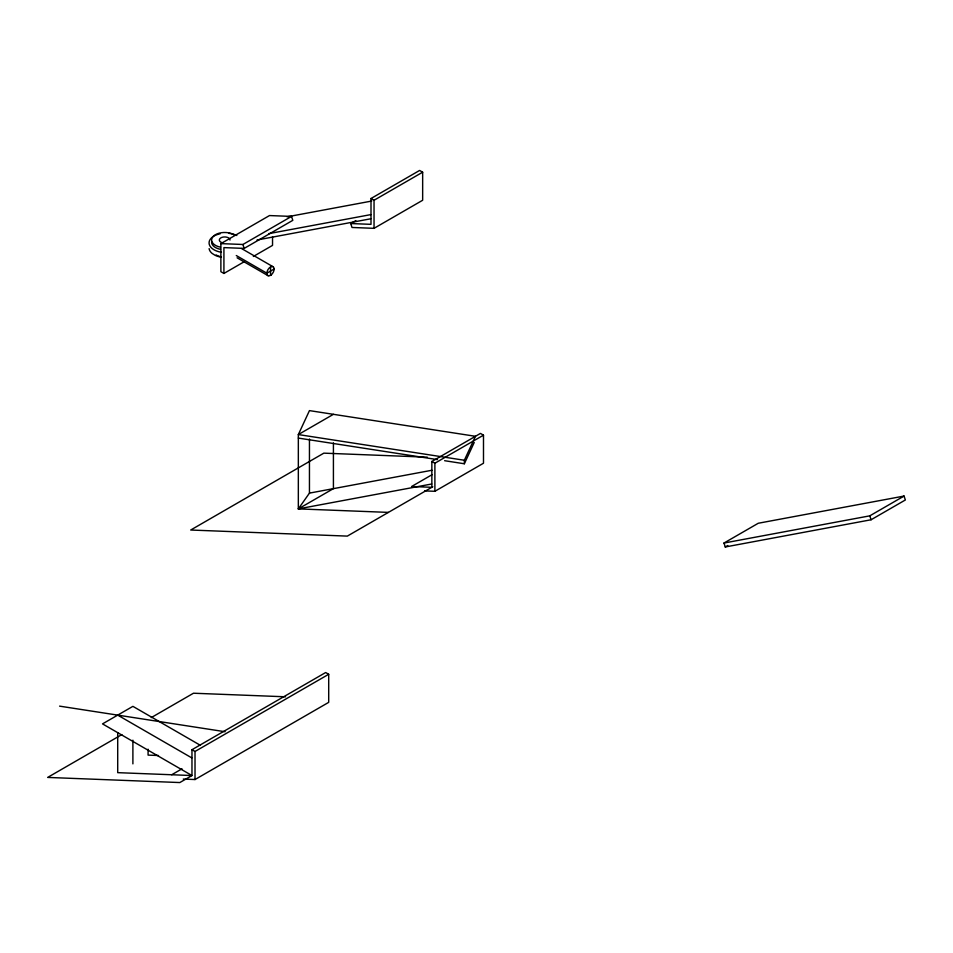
<?xml version="1.0" encoding="UTF-8"?>
<svg xmlns="http://www.w3.org/2000/svg" width="953" height="953" viewBox="0 0 953 953"><rect width="100%" height="100%" fill="white"/><g stroke="black" fill="none" stroke-linecap="round" stroke-linejoin="round"><path stroke-width="1.43" d="M444.622 460.704L464.349 463.766L464.349 460.251L475.476 436.295L309.451 410.612L298.337 434.568L298.337 508.89L388.395 512.392M464.349 463.766L474.237 442.466M431.685 484.005L298.337 508.89L309.451 493.118L309.451 438.988M220.882 243.623L269.496 215.557L291.523 216.414L292.809 220.334L244.194 248.399L223.919 247.613L223.919 273.451L220.882 271.688L220.882 243.623L242.908 244.48L291.523 216.414M223.919 273.451L244.385 261.634M253.343 256.464L272.534 245.386L272.534 236.773M350.728 223.55L371.003 224.336L371.003 198.51L419.618 170.444L422.655 172.195L422.655 200.261L374.041 228.327L352.014 227.469L350.728 223.55L355.85 220.596M371.003 198.51L374.041 200.261L422.655 172.195M274.107 269.02L266.876 273.201L236.284 255.535M333.419 414.317L298.337 434.568L464.349 460.251M298.337 508.89L333.419 488.639L333.419 442.907M432.043 474.701L411.577 486.518L431.852 487.305L431.852 461.478L480.455 433.412L483.493 435.164L483.493 463.229L434.89 491.295L424.609 490.902M431.852 461.478L434.89 463.229L483.493 435.164M432.781 486.769L347.321 536.11L190.707 530.023L323.841 453.151L427.266 457.178M121.853 734.584L47.65 777.422L179.819 782.556L191.97 775.539L191.97 749.713L325.664 672.532L328.702 674.283L328.702 702.349L195.02 779.53L183.262 779.077M151.265 717.597L193.483 693.224L285.566 696.798M191.97 749.713L195.02 751.464L328.702 674.283M171.707 774.753L181.987 768.821M723.982 543.043L758.266 523.257L904.063 496.06L905.35 499.98L871.066 519.766L725.257 546.974L723.982 543.043L869.779 515.847L904.063 496.06M725.257 546.974L727.806 545.509M287.115 216.831L371.682 201.059M268.865 233.628L370.931 214.592M257.024 240.001L370.753 218.785M309.451 493.118L431.983 470.246M158.484 755.515L148.084 755.11L148.084 749.189M298.337 438.082L437.463 459.608M59.598 706.137L225.122 731.737M241.609 248.578L272.749 266.566M237.083 257.798L268.234 275.774M200.452 745.353L132.896 706.352L102.519 723.887L191.97 775.539L117.707 772.657L117.707 732.643M117.707 715.119L191.803 757.897M216.152 254.916L217.153 255.523M869.779 515.847L871.066 519.766M242.908 244.48L244.194 248.399M434.89 463.229L434.89 491.295M374.041 200.261L374.041 228.327M270.545 266.971L270.545 275.322M195.02 751.464L195.02 779.53M132.896 740.183L132.896 763.877M220.5 249.329A13.068 7.541 0 0 1 211.637 241.705M221.441 257.215A16.844 9.721 0 0 1 214.997 255.249L212.042 253.367A16.844 9.721 0 0 1 209.124 248.626M220.5 247.161A13.068 7.541 0 0 1 213.806 235.832A13.068 7.541 0 0 1 234.486 235.034M223.228 242.967A5.325 3.073 0 0 1 219.44 239.441A5.325 3.073 0 0 1 225.218 236.952A5.325 3.073 0 0 1 230.007 240.061M221.441 252.283A16.844 9.721 0 0 1 209.076 243.253A16.844 9.721 0 0 1 220.262 233.735M228.958 233.342A16.844 9.721 0 0 1 236.832 235.498M220.072 256.536A13.068 7.541 0 0 1 218.07 255.904M270.914 275.107A5.158 2.978 -60 0 0 273.416 266.971A5.158 2.978 -60 0 0 267.15 271.438A5.158 2.978 -60 0 0 270.914 275.107"/></g></svg>
